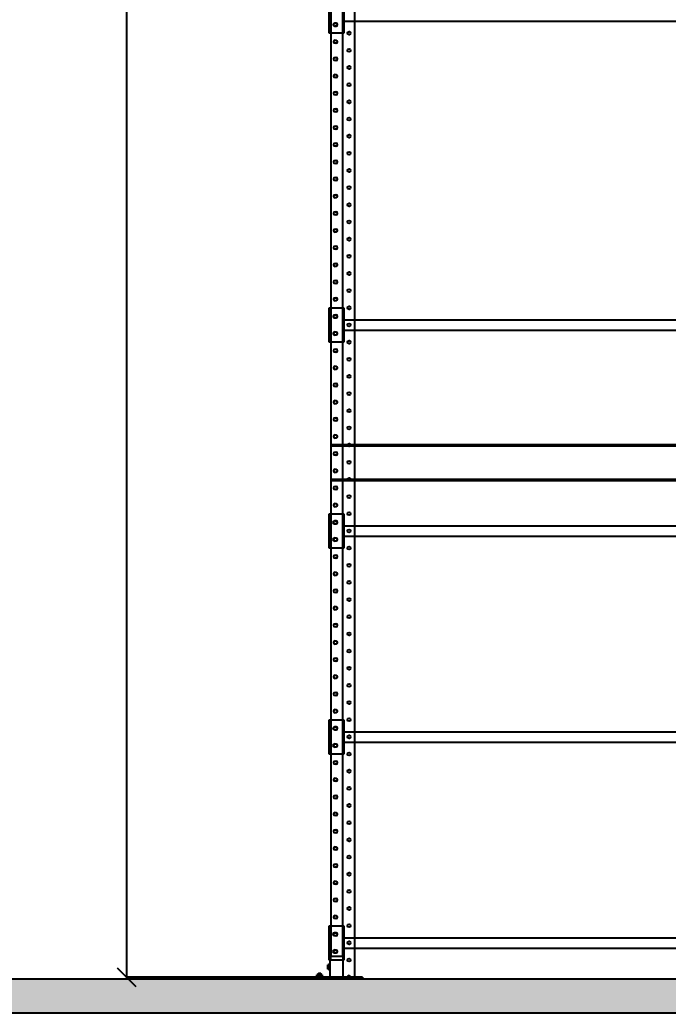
# Model space of a CAD drawing. Header units: millimetres. Extents: x 223 to 55669, y 510 to 13629.
# Drawn here: x 7672 to 9560, y 926 to 3820 of the extents above; entities that cross this region are included whole.
import ezdxf

# ---------------------------------------------------------------- set-up
doc = ezdxf.new("R2010")
doc.units = ezdxf.units.MM
doc.linetypes.add('LIN0', pattern=[0])
doc.layers.add('9.3 - LEGENDA', color=7, linetype='Continuous')
doc.layers.add('MONTANTE', color=170, linetype='LIN0', lineweight=25)
doc.styles.add('DIM', font='dim.shx')
doc.dimstyles.new('CORTES', dxfattribs={"dimscale": 1.2, "dimtxt": 90, "dimasz": 45, "dimexe": 1.25, "dimexo": 40, "dimgap": 20, "dimtad": 1, "dimdec": 0, "dimzin": 9, "dimdsep": 46, "dimtxsty": 'DIM', "dimblk": 'OBLIQUE', "dimcen": 2.5, "dimclrd": 256, "dimclre": 256, "dimclrt": 256, "dimadec": 0, "dimazin": 0, "dimtfac": 1, "dimtdec": 0, "dimtmove": 0, "dimatfit": 0, "dimldrblk": 'OBLIQUE', "dimfxl": 0.04, "dimtolj": 1, "dimtzin": 1, "dimarcsym": 0})

# ---------------------------------------------------------------- blocks, each defined once
blk = doc.blocks.new('*U348')
for points in [[(1493, 50.5), (-5858, 50.5), (-5858, 47.5), (1533, 47.5)], [(1533, -50.2), (-5858, -50.2), (-5858, -53.2), (1493, -53.2)]]:
    blk.add_lwpolyline(points)
blk = doc.blocks.new('*U347')
at = {"color": 0, "linetype": 'ByBlock', "lineweight": -2, "transparency": 16777216}
blk.add_blockref('*U348', (0, 0), dxfattribs=at)
blk = doc.blocks.new('_Oblique')
at = {"color": 0, "linetype": 'ByBlock', "lineweight": -2, "transparency": 16777216}
blk.add_line((-0.5, -0.5), (0.5, 0.5), dxfattribs=at)
blk = doc.blocks.new('*D437')
at = {"layer": '9.3 - LEGENDA', "lineweight": -2}
for p, q in [((8529.1, 11980.7), (7980.7, 11980.7)), ((7982.2, 11980.7), (7982.2, 1030.7)), ((8575.9, 1030.7), (7980.7, 1030.7))]:
    blk.add_line(p, q, dxfattribs=at)
at = {"layer": 'Defpoints', "color": 0}
for p in [(8577.1, 11980.7), (7982.2, 1030.7), (8623.9, 1030.7)]:
    blk.add_point(p, dxfattribs=at)
at = {"layer": '9.3 - LEGENDA', "lineweight": -2, "xscale": 54, "yscale": 54, "zscale": 54}
for p, rotation in [((7982.2, 11980.7), 90), ((7982.2, 1030.7), 270)]:
    blk.add_blockref('_Oblique', p, dxfattribs=dict(at, rotation=rotation))
at = {"layer": '9.3 - LEGENDA', "insert": (7904.2, 6505.7), "char_height": 108, "attachment_point": 5, "rotation": 90, "style": 'DIM'}
blk.add_mtext('\\A1;10950', dxfattribs=at)
blk = doc.blocks.new('*U161')
at = {"layer": 'MONTANTE'}
for p, q in [((-92.3, 10954.8), (-92.3, 64.7)), ((-56.7, 64.7), (-56.7, 10954.8)), ((-22.9, 10954.8), (-22.9, 4.7)), ((-79.7, 2784.3), (-76.7, 2784.3)), ((-76.7, 2775.3), (-79.7, 2775.3)), ((-79.7, 2734.3), (-76.7, 2734.3)), ((-76.7, 2725.3), (-79.7, 2725.3)), ((-79.7, 2684.3), (-76.7, 2684.3)), ((-76.7, 2675.3), (-79.7, 2675.3)), ((-79.7, 2634.3), (-76.7, 2634.3)), ((-76.7, 2625.3), (-79.7, 2625.3)), ((-79.7, 2584.3), (-76.7, 2584.3)), ((-76.7, 2575.3), (-79.7, 2575.3)), ((-79.7, 2534.3), (-76.7, 2534.3)), ((-76.7, 2525.3), (-79.7, 2525.3)), ((-79.7, 2484.3), (-76.7, 2484.3)), ((-76.7, 2475.3), (-79.7, 2475.3)), ((-79.7, 2434.3), (-76.7, 2434.3)), ((-76.7, 2425.3), (-79.7, 2425.3)), ((-79.7, 2384.3), (-76.7, 2384.3)), ((-76.7, 2375.3), (-79.7, 2375.3)), ((-79.7, 2334.3), (-76.7, 2334.3)), ((-76.7, 2325.3), (-79.7, 2325.3)), ((-79.7, 2284.3), (-76.7, 2284.3)), ((-76.7, 2275.3), (-79.7, 2275.3)), ((-79.7, 2234.3), (-76.7, 2234.3)), ((-76.7, 2225.3), (-79.7, 2225.3)), ((-79.7, 2184.3), (-76.7, 2184.3)), ((-76.7, 2175.3), (-79.7, 2175.3)), ((-79.7, 2134.3), (-76.7, 2134.3)), ((-76.7, 2125.3), (-79.7, 2125.3)), ((-79.7, 2084.3), (-76.7, 2084.3)), ((-76.7, 2075.3), (-79.7, 2075.3)), ((-79.7, 2034.3), (-76.7, 2034.3)), ((-76.7, 2025.3), (-79.7, 2025.3)), ((-79.7, 1984.3), (-76.7, 1984.3)), ((-76.7, 1975.3), (-79.7, 1975.3)), ((-79.7, 1934.3), (-76.7, 1934.3)), ((-76.7, 1925.3), (-79.7, 1925.3)), ((-79.7, 1884.3), (-76.7, 1884.3)), ((-76.7, 1875.3), (-79.7, 1875.3)), ((-79.7, 1834.3), (-76.7, 1834.3)), ((-76.7, 1825.3), (-79.7, 1825.3)), ((-79.7, 1784.3), (-76.7, 1784.3)), ((-76.7, 1775.3), (-79.7, 1775.3)), ((-79.7, 1734.3), (-76.7, 1734.3)), ((-76.7, 1725.3), (-79.7, 1725.3)), ((-79.7, 1684.3), (-76.7, 1684.3)), ((-76.7, 1675.3), (-79.7, 1675.3)), ((-79.7, 1634.3), (-76.7, 1634.3)), ((-76.7, 1625.3), (-79.7, 1625.3)), ((-79.7, 1584.3), (-76.7, 1584.3)), ((-76.7, 1575.3), (-79.7, 1575.3)), ((-79.7, 1534.3), (-76.7, 1534.3)), ((-76.7, 1525.3), (-79.7, 1525.3)), ((-79.7, 1484.3), (-76.7, 1484.3)), ((-76.7, 1475.3), (-79.7, 1475.3)), ((-79.7, 1434.3), (-76.7, 1434.3)), ((-76.7, 1425.3), (-79.7, 1425.3)), ((-79.7, 1384.3), (-76.7, 1384.3)), ((-76.7, 1375.3), (-79.7, 1375.3)), ((-79.7, 1334.3), (-76.7, 1334.3)), ((-76.7, 1325.3), (-79.7, 1325.3)), ((-79.7, 1284.3), (-76.7, 1284.3)), ((-76.7, 1275.3), (-79.7, 1275.3)), ((-79.7, 1234.3), (-76.7, 1234.3)), ((-76.7, 1225.3), (-79.7, 1225.3)), ((-79.7, 1184.3), (-76.7, 1184.3)), ((-76.7, 1175.3), (-79.7, 1175.3)), ((-79.7, 1134.3), (-76.7, 1134.3)), ((-76.7, 1125.3), (-79.7, 1125.3)), ((-79.7, 1084.3), (-76.7, 1084.3)), ((-76.7, 1075.3), (-79.7, 1075.3)), ((-79.7, 1034.3), (-76.7, 1034.3)), ((-76.7, 1025.3), (-79.7, 1025.3)), ((-79.7, 984.3), (-76.7, 984.3)), ((-76.7, 975.3), (-79.7, 975.3)), ((-79.7, 934.3), (-76.7, 934.3)), ((-76.7, 925.3), (-79.7, 925.3)), ((-79.7, 884.3), (-76.7, 884.3)), ((-76.7, 875.3), (-79.7, 875.3)), ((-79.7, 834.3), (-76.7, 834.3)), ((-76.7, 825.3), (-79.7, 825.3)), ((-79.7, 784.3), (-76.7, 784.3)), ((-76.7, 775.3), (-79.7, 775.3)), ((-79.7, 734.3), (-76.7, 734.3)), ((-76.7, 725.3), (-79.7, 725.3)), ((-79.7, 684.3), (-76.7, 684.3)), ((-76.7, 675.3), (-79.7, 675.3)), ((-79.7, 634.3), (-76.7, 634.3)), ((-76.7, 625.3), (-79.7, 625.3)), ((-79.7, 584.3), (-76.7, 584.3)), ((-76.7, 575.3), (-79.7, 575.3)), ((-79.7, 534.3), (-76.7, 534.3)), ((-76.7, 525.3), (-79.7, 525.3)), ((-79.7, 484.3), (-76.7, 484.3)), ((-76.7, 475.3), (-79.7, 475.3)), ((-79.7, 434.3), (-76.7, 434.3)), ((-76.7, 425.3), (-79.7, 425.3)), ((-79.7, 384.3), (-76.7, 384.3)), ((-76.7, 375.3), (-79.7, 375.3)), ((-79.7, 334.3), (-76.7, 334.3)), ((-76.7, 325.3), (-79.7, 325.3)), ((-79.7, 284.3), (-76.7, 284.3)), ((-76.7, 275.3), (-79.7, 275.3)), ((-79.7, 234.2), (-76.7, 234.2)), ((-76.7, 225.2), (-79.7, 225.2)), ((-79.7, 184.2), (-76.7, 184.2)), ((-76.7, 175.2), (-79.7, 175.2)), ((-79.7, 134.2), (-76.7, 134.2)), ((-76.7, 125.2), (-79.7, 125.2)), ((-56.7, 64.7), (-95, 64.7)), ((-95, 64.7), (-95, 4.7)), ((-79.7, 84.2), (-76.7, 84.2)), ((-76.7, 75.2), (-79.7, 75.2)), ((-56.7, 64.7), (-56.7, 4.7)), ((-100.4, 41.1), (-101, 37.9)), ((-101, 28.4), (-101, 41.1)), ((-96.6, 41.1), (-100.4, 41.1)), ((-96.6, 34.7), (-100.4, 34.7)), ((-96.6, 45), (-95, 45)), ((-96.6, 45), (-96.6, 24.5)), ((-145, 0), (-145, 4.7)), ((-145, 0), (-145, 4.7)), ((-145, 0), (-145, 4.7)), ((-145, 0), (-145, 4.7)), ((-145, 0), (-145, 4.7)), ((-145, 0), (-145, 4.7)), ((-145, 0), (-145, 4.7)), ((-145, 0), (-145, 4.7)), ((-145, 0), (-145, 4.7)), ((-145, 0), (-145, 4.7)), ((-145, 0), (-145, 4.7)), ((-145, 0), (-145, 4.7)), ((-145, 0), (-145, 4.7)), ((-145, 0), (-145, 4.7)), ((-145, 0), (-145, 4.7)), ((-145, 0), (-145, 4.7)), ((-145, 0), (-145, 4.7)), ((-145, 0), (-145, 4.7)), ((-145, 0), (-145, 4.7)), ((-145, 0), (-145, 4.7)), ((-145, 0), (-145, 4.7)), ((-145, 0), (-145, 4.7)), ((-145, 0), (-145, 4.7)), ((-145, 0), (-145, 4.7)), ((-145, 0), (-145, 4.7)), ((-145, 0), (-145, 4.7)), ((-145, 0), (-145, 4.7)), ((-145, 0), (-145, 4.7)), ((-145, 0), (-145, 4.7)), ((-145, 0), (-145, 4.7)), ((-145, 0), (-145, 4.7)), ((-145, 0), (-145, 4.7)), ((-145, 0), (-145, 4.7)), ((-145, 0), (-145, 4.7)), ((-145, 0), (-145, 4.7)), ((-145, 0), (-145, 4.7)), ((-145, 0), (-145, 4.7)), ((-145, 0), (-145, 4.7)), ((-145, 0), (-145, 4.7)), ((-145, 0), (-145, 4.7)), ((-145, 0), (-145, 4.7)), ((-145, 0), (-145, 4.7)), ((-145, 0), (-145, 4.7)), ((-145, 0), (-145, 4.7)), ((-145, 0), (-145, 4.7)), ((-145, 0), (-145, 4.7)), ((-145, 0), (-145, 4.7)), ((-145, 0), (-145, 4.7)), ((-145, 0), (-145, 4.7)), ((-145, 0), (-145, 4.7)), ((-145, 0), (-145, 4.7)), ((-145, 0), (-145, 4.7)), ((-145, 0), (-145, 4.7)), ((-145, 0), (-145, 4.7)), ((-145, 0), (-145, 4.7)), ((-145, 0), (-145, 4.7)), ((-145, 0), (-145, 4.7)), ((-145, 0), (-145, 4.7)), ((-145, 0), (-145, 4.7)), ((-145, 0), (-145, 4.7)), ((-145, 0), (-145, 4.7)), ((-145, 0), (-145, 4.7)), ((-145, 0), (-145, 4.7)), ((-145, 0), (-145, 4.7)), ((-145, 0), (-145, 4.7)), ((-145, 0), (-145, 4.7)), ((-145, 0), (-145, 4.7)), ((-145, 0), (-145, 4.7)), ((-145, 0), (-145, 4.7)), ((-145, 0), (-145, 4.7)), ((-145, 0), (-145, 4.7)), ((-145, 0), (-145, 4.7)), ((-145, 0), (-145, 4.7)), ((-145, 0), (-145, 4.7)), ((-145, 0), (-145, 4.7)), ((-145, 0), (-145, 4.7)), ((-145, 0), (-145, 4.7)), ((-145, 0), (-145, 4.7)), ((-145, 0), (-145, 4.7)), ((-145, 0), (-145, 4.7)), ((-145, 0), (-145, 4.7)), ((-145, 0), (-145, 4.7)), ((-145, 0), (-145, 4.7)), ((-145, 0), (-145, 4.7)), ((-145, 0), (-145, 4.7)), ((-145, 0), (-145, 4.7)), ((-145, 0), (-145, 4.7)), ((-145, 0), (-145, 4.7)), ((-145, 0), (-145, 4.7)), ((-145, 0), (-145, 4.7)), ((-145, 0), (-145, 4.7)), ((-145, 0), (-145, 4.7)), ((-145, 0), (-145, 4.7)), ((-145, 0), (-145, 4.7)), ((-145, 0), (-145, 4.7)), ((-145, 0), (-145, 4.7)), ((-145, 0), (-145, 4.7)), ((-145, 0), (-145, 4.7)), ((-145, 0), (-145, 4.7)), ((-145, 0), (-145, 4.7)), ((-145, 0), (-145, 4.7)), ((-145, 0), (-145, 4.7)), ((-145, 0), (-145, 4.7)), ((-145, 0), (-145, 4.7)), ((-145, 0), (-145, 4.7)), ((-145, 0), (-145, 4.7)), ((-145, 0), (-145, 4.7)), ((-145, 0), (-145, 4.7)), ((-145, 0), (-145, 4.7)), ((-145, 0), (-145, 4.7)), ((-145, 0), (-145, 4.7)), ((-145, 0), (-145, 4.7)), ((-145, 0), (-145, 4.7)), ((-145, 0), (-145, 4.7)), ((-145, 0), (-145, 4.7)), ((-145, 0), (-145, 4.7)), ((-145, 0), (-145, 4.7)), ((-145, 0), (-145, 4.7)), ((-145, 0), (-145, 4.7)), ((-145, 0), (-145, 4.7)), ((-145, 0), (-145, 4.7)), ((-145, 0), (-145, 4.7)), ((-145, 0), (-145, 4.7)), ((-145, 0), (-145, 4.7)), ((-145, 0), (-145, 4.7)), ((-145, 0), (-145, 4.7)), ((-145, 0), (-145, 4.7)), ((-145, 0), (-145, 4.7)), ((-145, 0), (-145, 4.7)), ((-145, 0), (-145, 4.7)), ((-145, 0), (-145, 4.7)), ((-145, 0), (-145, 4.7)), ((-145, 0), (-145, 4.7)), ((-145, 0), (-145, 4.7)), ((-145, 0), (-145, 4.7)), ((-145, 0), (-145, 4.7)), ((-145, 0), (-145, 4.7)), ((-145, 0), (-145, 4.7)), ((-145, 0), (-145, 4.7)), ((-145, 0), (-145, 4.7)), ((-145, 0), (-145, 4.7)), ((-145, 0), (-145, 4.7)), ((-145, 0), (-145, 4.7)), ((-145, 0), (-145, 4.7)), ((-145, 0), (-145, 4.7)), ((-145, 0), (-145, 4.7)), ((-145, 0), (-145, 4.7)), ((-145, 0), (-145, 4.7)), ((-145, 0), (-145, 4.7)), ((-145, 0), (-145, 4.7)), ((-145, 0), (-145, 4.7)), ((-145, 0), (-145, 4.7)), ((-145, 0), (-145, 4.7)), ((-145, 0), (-145, 4.7)), ((-145, 0), (-145, 4.7)), ((-145, 0), (-145, 4.7)), ((-145, 0), (-145, 4.7)), ((-145, 0), (-145, 4.7)), ((-145, 0), (-145, 4.7)), ((-145, 0), (-145, 4.7)), ((-145, 0), (-145, 4.7)), ((-145, 0), (-145, 4.7)), ((-145, 0), (-145, 4.7)), ((-145, 0), (-145, 4.7)), ((-145, 0), (-145, 4.7)), ((-145, 0), (-145, 4.7)), ((-145, 0), (-145, 4.7)), ((-145, 0), (-145, 4.7)), ((-145, 0), (-145, 4.7)), ((-145, 0), (-145, 4.7)), ((-145, 0), (-145, 4.7)), ((-145, 0), (-145, 4.7)), ((-145, 0), (-145, 4.7)), ((-145, 0), (-145, 4.7)), ((-145, 0), (-145, 4.7)), ((-145, 0), (-145, 4.7)), ((-145, 0), (-145, 4.7)), ((-145, 0), (-145, 4.7)), ((-145, 0), (-145, 4.7)), ((-145, 0), (-145, 4.7)), ((-145, 0), (-145, 4.7)), ((-145, 0), (-145, 4.7)), ((-145, 0), (-145, 4.7)), ((-145, 0), (-145, 4.7)), ((-145, 0), (-145, 4.7)), ((-145, 0), (-145, 4.7)), ((-145, 0), (-145, 4.7)), ((-145, 0), (-145, 4.7)), ((-145, 0), (-145, 4.7)), ((-145, 0), (-145, 4.7)), ((-145, 0), (-145, 4.7)), ((-145, 0), (-145, 4.7)), ((-145, 0), (-145, 4.7)), ((-145, 0), (-145, 4.7)), ((-145, 0), (-145, 4.7)), ((-145, 0), (-145, 4.7)), ((-145, 0), (-145, 4.7)), ((-145, 0), (-145, 4.7)), ((-145, 0), (-145, 4.7)), ((-145, 0), (-145, 4.7)), ((-145, 0), (-145, 4.7)), ((-145, 0), (-145, 4.7)), ((-145, 0), (-145, 4.7)), ((-145, 0), (-145, 4.7)), ((-145, 0), (-145, 4.7)), ((-145, 0), (-145, 4.7)), ((-145, 0), (-145, 4.7)), ((-145, 0), (-145, 4.7)), ((-145, 0), (-145, 4.7)), ((-145, 0), (-145, 4.7)), ((-145, 0), (-145, 4.7)), ((-145, 0), (-145, 4.7)), ((-145, 0), (-145, 4.7)), ((-145, 0), (-145, 4.7)), ((-145, 0), (-145, 4.7)), ((-145, 0), (-145, 4.7)), ((-145, 0), (-145, 4.7)), ((-145, 0), (-145, 4.7)), ((-145, 0), (-145, 4.7)), ((-145, 0), (-145, 4.7)), ((-145, 0), (-145, 4.7)), ((-145, 0), (-145, 4.7)), ((-145, 0), (-145, 4.7)), ((-145, 0), (-145, 4.7)), ((-145, 0), (-145, 4.7)), ((-145, 0), (-145, 4.7)), ((-145, 0), (-145, 4.7)), ((-145, 0), (-145, 4.7)), ((-145, 0), (-145, 4.7)), ((-145, 0), (-145, 4.7)), ((-145, 0), (-145, 4.7)), ((-145, 0), (-145, 4.7)), ((-145, 0), (-145, 4.7)), ((-145, 0), (-145, 4.7)), ((-145, 0), (-145, 4.7)), ((-145, 0), (-145, 4.7)), ((-145, 0), (-145, 4.7)), ((-145, 0), (-145, 4.7)), ((-145, 0), (-145, 4.7)), ((-145, 0), (-145, 4.7)), ((-145, 0), (-145, 4.7)), ((-145, 0), (-145, 4.7)), ((-145, 0), (-145, 4.7)), ((-145, 0), (-145, 4.7)), ((-145, 0), (-145, 4.7)), ((-145, 0), (-145, 4.7)), ((-145, 0), (-145, 4.7)), ((-145, 0), (-145, 4.7)), ((-145, 0), (-145, 4.7)), ((-145, 0), (-145, 4.7)), ((-145, 0), (-145, 4.7)), ((-145, 0), (-145, 4.7)), ((-145, 0), (-145, 4.7)), ((-145, 0), (-145, 4.7)), ((-145, 0), (-145, 4.7)), ((-145, 0), (-145, 4.7)), ((-145, 0), (-145, 4.7)), ((-145, 0), (-145, 4.7)), ((-145, 0), (-145, 4.7)), ((-145, 0), (-145, 4.7)), ((-145, 0), (-145, 4.7)), ((-145, 0), (-145, 4.7)), ((-145, 0), (-145, 4.7)), ((-145, 0), (-145, 4.7)), ((-145, 0), (-145, 4.7)), ((-145, 0), (-145, 4.7)), ((-145, 0), (-145, 4.7)), ((-145, 0), (-145, 4.7)), ((-145, 0), (-145, 4.7)), ((-145, 0), (-145, 4.7)), ((-145, 0), (-145, 4.7)), ((-145, 0), (-145, 4.7)), ((-145, 0), (-145, 4.7)), ((-145, 0), (-145, 4.7)), ((-145, 0), (-145, 4.7)), ((-145, 0), (-145, 4.7)), ((-145, 0), (-145, 4.7)), ((-145, 0), (-145, 4.7)), ((-145, 0), (-145, 4.7)), ((-145, 0), (-145, 4.7)), ((-145, 0), (-145, 4.7)), ((-145, 0), (-145, 4.7)), ((-145, 0), (-145, 4.7)), ((-145, 0), (-145, 4.7)), ((-145, 0), (-145, 4.7)), ((-145, 0), (-145, 4.7)), ((-145, 0), (-145, 4.7)), ((-145, 0), (-145, 4.7)), ((-145, 0), (-145, 4.7)), ((-145, 0), (-145, 4.7)), ((-145, 0), (-145, 4.7)), ((-145, 0), (-145, 4.7)), ((-145, 0), (-145, 4.7)), ((-145, 0), (-145, 4.7)), ((-145, 0), (-145, 4.7)), ((-145, 0), (-145, 4.7)), ((-145, 0), (-145, 4.7)), ((-145, 0), (-145, 4.7)), ((-145, 0), (-145, 4.7)), ((-145, 0), (-145, 4.7)), ((-145, 0), (-145, 4.7)), ((-145, 0), (-145, 4.7)), ((-145, 0), (-145, 4.7)), ((-145, 0), (-145, 4.7)), ((-145, 0), (-145, 4.7)), ((-145, 0), (-145, 4.7)), ((-145, 0), (-145, 4.7)), ((-145, 0), (-145, 4.7)), ((-145, 0), (-145, 4.7)), ((-145, 0), (-145, 4.7)), ((-145, 0), (-145, 4.7)), ((-145, 0), (-145, 4.7)), ((-145, 0), (-145, 4.7)), ((-145, 0), (-145, 4.7)), ((-145, 0), (-145, 4.7)), ((-145, 0), (-145, 4.7)), ((-145, 0), (-145, 4.7)), ((-145, 0), (-145, 4.7)), ((-145, 0), (-145, 4.7)), ((-145, 0), (-145, 4.7)), ((-145, 0), (-145, 4.7)), ((-145, 0), (-145, 4.7)), ((-145, 0), (-145, 4.7)), ((-145, 0), (-145, 4.7)), ((-145, 0), (-145, 4.7)), ((-145, 0), (-145, 4.7)), ((-145, 0), (-145, 4.7)), ((-145, 0), (-145, 4.7)), ((-145, 0), (-145, 4.7)), ((-145, 0), (-145, 4.7)), ((-145, 0), (-145, 4.7)), ((-145, 0), (-145, 4.7)), ((-145, 0), (-145, 4.7)), ((-145, 0), (-145, 4.7)), ((-145, 0), (-145, 4.7)), ((-145, 0), (-145, 4.7)), ((-145, 0), (-145, 4.7)), ((-145, 0), (-145, 4.7)), ((-145, 0), (-145, 4.7)), ((-145, 0), (-145, 4.7)), ((-145, 0), (-145, 4.7)), ((-145, 0), (-145, 4.7)), ((-145, 0), (-145, 4.7)), ((-145, 0), (-145, 4.7)), ((-145, 0), (-145, 4.7)), ((-145, 0), (-145, 4.7)), ((-145, 0), (-145, 4.7)), ((-145, 0), (-145, 4.7)), ((-145, 0), (-145, 4.7)), ((-145, 0), (-145, 4.7)), ((-145, 0), (-145, 4.7)), ((-145, 0), (-145, 4.7)), ((-145, 0), (-145, 4.7)), ((-145, 0), (-145, 4.7)), ((-145, 0), (-145, 4.7)), ((-145, 0), (-145, 4.7)), ((-145, 0), (-145, 4.7)), ((-145, 0), (-145, 4.7)), ((-145, 0), (-145, 4.7)), ((-145, 0), (-145, 4.7)), ((-145, 0), (-145, 4.7)), ((-145, 0), (-145, 4.7)), ((-145, 0), (-145, 4.7)), ((-145, 0), (-145, 4.7)), ((-145, 0), (-145, 4.7)), ((-145, 0), (-145, 4.7)), ((-145, 0), (-145, 4.7)), ((-145, 0), (-145, 4.7)), ((-145, 0), (-145, 4.7)), ((-145, 0), (-145, 4.7)), ((-145, 0), (-145, 4.7)), ((-145, 0), (-145, 4.7)), ((-145, 0), (-145, 4.7)), ((-145, 0), (-145, 4.7)), ((-145, 0), (-145, 4.7)), ((-145, 0), (-145, 4.7)), ((-145, 0), (-145, 4.7)), ((-145, 0), (-145, 4.7)), ((-145, 0), (-145, 4.7)), ((-145, 0), (-145, 4.7)), ((-145, 0), (-145, 4.7)), ((-145, 0), (-145, 4.7)), ((-145, 0), (-145, 4.7)), ((-145, 0), (-145, 4.7)), ((-145, 0), (-145, 4.7)), ((-145, 0), (-145, 4.7)), ((-145, 0), (-145, 4.7)), ((-145, 0), (-145, 4.7)), ((-145, 0), (-145, 4.7)), ((-145, 0), (-145, 4.7)), ((-145, 4.7), (-145, 0)), ((0, 4.7), (-145, 4.7)), ((-135.4, 4.7), (-135.4, 6.3)), ((-114.6, 6.3), (-135.4, 6.3)), ((-133, 11.3), (-130.1, 11.9)), ((-131.9, 11.9), (-133, 11.3)), ((-133, 6.8), (-133, 11.3)), ((-132.1, 6.3), (-133, 6.8)), ((-133, 6.8), (-130.1, 6.3)), ((-118.1, 11.9), (-131.9, 11.9)), ((-130.1, 11.9), (-127.2, 11.3)), ((-130.1, 6.3), (-127.2, 6.8)), ((-129.8, 14.3), (-128.4, 15.4)), ((-129.8, 14.3), (-120.2, 14.3)), ((-129.8, 14.3), (-129.8, 11.9)), ((-121.6, 15.4), (-128.4, 15.4)), ((-127.2, 11.3), (-123.2, 11.9)), ((-127.2, 6.8), (-127.2, 11.3)), ((-127.2, 6.8), (-123.2, 6.3)), ((-123.2, 11.9), (-119.2, 11.3)), ((-123.2, 6.3), (-119.2, 6.8)), ((-121.6, 15.4), (-120.2, 14.3)), ((-120.2, 14.3), (-120.2, 11.9)), ((-119.2, 11.3), (-118.1, 11.9)), ((-119.2, 11.3), (-119.2, 6.8)), ((-119.2, 6.8), (-118.1, 6.3)), ((-118.1, 11.9), (-117, 11.3)), ((-117, 6.8), (-117.9, 6.3)), ((-117, 11.3), (-117, 6.8)), ((-114.6, 6.3), (-114.6, 4.7)), ((-100.4, 28.4), (-101, 28.4)), ((-96.6, 28.4), (-100.4, 28.4)), ((-95, 24.5), (-96.6, 24.5)), ((0, 4.7), (0, 0)), ((0, 4.7), (0, 0)), ((0, 4.7), (0, 0)), ((0, 4.7), (0, 0)), ((0, 4.7), (0, 0)), ((0, 4.7), (0, 0)), ((0, 4.7), (0, 0)), ((0, 4.7), (0, 0)), ((0, 4.7), (0, 0)), ((0, 4.7), (0, 0)), ((0, 4.7), (0, 0)), ((0, 4.7), (0, 0)), ((0, 4.7), (0, 0)), ((0, 4.7), (0, 0)), ((0, 4.7), (0, 0)), ((0, 4.7), (0, 0)), ((0, 4.7), (0, 0)), ((0, 4.7), (0, 0)), ((0, 4.7), (0, 0)), ((0, 4.7), (0, 0)), ((0, 4.7), (0, 0)), ((0, 4.7), (0, 0)), ((0, 4.7), (0, 0)), ((0, 4.7), (0, 0)), ((0, 4.7), (0, 0)), ((0, 4.7), (0, 0)), ((0, 4.7), (0, 0)), ((0, 4.7), (0, 0)), ((0, 4.7), (0, 0)), ((0, 4.7), (0, 0)), ((0, 4.7), (0, 0)), ((0, 4.7), (0, 0)), ((0, 4.7), (0, 0)), ((0, 4.7), (0, 0)), ((0, 4.7), (0, 0)), ((0, 4.7), (0, 0)), ((0, 4.7), (0, 0)), ((0, 4.7), (0, 0)), ((0, 4.7), (0, 0)), ((0, 4.7), (0, 0)), ((0, 4.7), (0, 0)), ((0, 4.7), (0, 0)), ((0, 4.7), (0, 0)), ((0, 4.7), (0, 0)), ((0, 4.7), (0, 0)), ((0, 4.7), (0, 0)), ((0, 4.7), (0, 0)), ((0, 4.7), (0, 0)), ((0, 4.7), (0, 0)), ((0, 4.7), (0, 0)), ((0, 4.7), (0, 0)), ((0, 4.7), (0, 0)), ((0, 4.7), (0, 0)), ((0, 4.7), (0, 0)), ((0, 4.7), (0, 0)), ((0, 4.7), (0, 0)), ((0, 4.7), (0, 0)), ((0, 4.7), (0, 0)), ((0, 4.7), (0, 0)), ((0, 4.7), (0, 0)), ((0, 4.7), (0, 0)), ((0, 4.7), (0, 0)), ((0, 4.7), (0, 0)), ((0, 4.7), (0, 0)), ((0, 4.7), (0, 0)), ((0, 4.7), (0, 0)), ((0, 4.7), (0, 0)), ((0, 4.7), (0, 0)), ((0, 4.7), (0, 0)), ((0, 4.7), (0, 0)), ((0, 4.7), (0, 0)), ((0, 4.7), (0, 0)), ((0, 4.7), (0, 0)), ((0, 4.7), (0, 0)), ((0, 4.7), (0, 0)), ((0, 4.7), (0, 0)), ((0, 4.7), (0, 0)), ((0, 4.7), (0, 0)), ((0, 4.7), (0, 0)), ((0, 4.7), (0, 0)), ((0, 4.7), (0, 0)), ((0, 4.7), (0, 0)), ((0, 4.7), (0, 0)), ((0, 4.7), (0, 0)), ((0, 4.7), (0, 0)), ((0, 4.7), (0, 0)), ((0, 4.7), (0, 0)), ((0, 4.7), (0, 0)), ((0, 4.7), (0, 0)), ((0, 4.7), (0, 0)), ((0, 4.7), (0, 0)), ((0, 4.7), (0, 0)), ((0, 4.7), (0, 0)), ((0, 4.7), (0, 0)), ((0, 4.7), (0, 0)), ((0, 4.7), (0, 0)), ((0, 4.7), (0, 0)), ((0, 4.7), (0, 0)), ((0, 4.7), (0, 0)), ((0, 4.7), (0, 0)), ((0, 4.7), (0, 0)), ((0, 4.7), (0, 0)), ((0, 4.7), (0, 0)), ((0, 4.7), (0, 0)), ((0, 4.7), (0, 0)), ((0, 4.7), (0, 0)), ((0, 4.7), (0, 0)), ((0, 4.7), (0, 0)), ((0, 4.7), (0, 0)), ((0, 4.7), (0, 0)), ((0, 4.7), (0, 0)), ((0, 4.7), (0, 0)), ((0, 4.7), (0, 0)), ((0, 4.7), (0, 0)), ((0, 4.7), (0, 0)), ((0, 4.7), (0, 0)), ((0, 4.7), (0, 0)), ((0, 4.7), (0, 0)), ((0, 4.7), (0, 0)), ((0, 4.7), (0, 0)), ((0, 4.7), (0, 0)), ((0, 4.7), (0, 0)), ((0, 4.7), (0, 0)), ((0, 4.7), (0, 0)), ((0, 4.7), (0, 0)), ((0, 4.7), (0, 0)), ((0, 4.7), (0, 0)), ((0, 4.7), (0, 0)), ((0, 4.7), (0, 0)), ((0, 4.7), (0, 0)), ((0, 4.7), (0, 0)), ((0, 4.7), (0, 0)), ((0, 4.7), (0, 0)), ((0, 4.7), (0, 0)), ((0, 4.7), (0, 0)), ((0, 4.7), (0, 0)), ((0, 4.7), (0, 0)), ((0, 4.7), (0, 0)), ((0, 4.7), (0, 0)), ((0, 4.7), (0, 0)), ((0, 4.7), (0, 0)), ((0, 4.7), (0, 0)), ((0, 4.7), (0, 0)), ((0, 4.7), (0, 0)), ((0, 4.7), (0, 0)), ((0, 4.7), (0, 0)), ((0, 4.7), (0, 0)), ((0, 4.7), (0, 0)), ((0, 4.7), (0, 0)), ((0, 4.7), (0, 0)), ((0, 4.7), (0, 0)), ((0, 4.7), (0, 0)), ((0, 4.7), (0, 0)), ((0, 4.7), (0, 0)), ((0, 4.7), (0, 0)), ((0, 4.7), (0, 0)), ((0, 4.7), (0, 0)), ((0, 4.7), (0, 0)), ((0, 4.7), (0, 0)), ((0, 4.7), (0, 0)), ((0, 4.7), (0, 0)), ((0, 4.7), (0, 0)), ((0, 4.7), (0, 0)), ((0, 4.7), (0, 0)), ((0, 4.7), (0, 0)), ((0, 4.7), (0, 0)), ((0, 4.7), (0, 0)), ((0, 4.7), (0, 0)), ((0, 4.7), (0, 0)), ((0, 4.7), (0, 0)), ((0, 4.7), (0, 0)), ((0, 4.7), (0, 0)), ((0, 4.7), (0, 0)), ((0, 4.7), (0, 0)), ((0, 4.7), (0, 0)), ((0, 4.7), (0, 0)), ((0, 4.7), (0, 0)), ((0, 4.7), (0, 0)), ((0, 4.7), (0, 0)), ((0, 4.7), (0, 0)), ((0, 4.7), (0, 0)), ((0, 4.7), (0, 0)), ((0, 4.7), (0, 0)), ((0, 4.7), (0, 0)), ((0, 4.7), (0, 0)), ((0, 4.7), (0, 0)), ((0, 4.7), (0, 0)), ((0, 4.7), (0, 0)), ((0, 4.7), (0, 0)), ((0, 4.7), (0, 0)), ((0, 4.7), (0, 0)), ((0, 4.7), (0, 0)), ((0, 4.7), (0, 0)), ((0, 4.7), (0, 0)), ((0, 4.7), (0, 0)), ((0, 4.7), (0, 0)), ((0, 4.7), (0, 0)), ((0, 4.7), (0, 0)), ((0, 4.7), (0, 0)), ((0, 4.7), (0, 0)), ((0, 4.7), (0, 0)), ((0, 4.7), (0, 0)), ((0, 4.7), (0, 0)), ((0, 4.7), (0, 0)), ((0, 4.7), (0, 0)), ((0, 4.7), (0, 0)), ((0, 4.7), (0, 0)), ((0, 4.7), (0, 0)), ((0, 4.7), (0, 0)), ((0, 4.7), (0, 0)), ((0, 4.7), (0, 0)), ((0, 4.7), (0, 0)), ((0, 4.7), (0, 0)), ((0, 4.7), (0, 0)), ((0, 4.7), (0, 0)), ((0, 4.7), (0, 0)), ((0, 4.7), (0, 0)), ((0, 4.7), (0, 0)), ((0, 4.7), (0, 0)), ((0, 4.7), (0, 0)), ((0, 4.7), (0, 0)), ((0, 4.7), (0, 0)), ((0, 4.7), (0, 0)), ((0, 4.7), (0, 0)), ((0, 4.7), (0, 0)), ((0, 4.7), (0, 0)), ((0, 4.7), (0, 0)), ((0, 4.7), (0, 0)), ((0, 4.7), (0, 0)), ((0, 4.7), (0, 0)), ((0, 4.7), (0, 0)), ((0, 4.7), (0, 0)), ((0, 4.7), (0, 0)), ((0, 4.7), (0, 0)), ((0, 4.7), (0, 0)), ((0, 4.7), (0, 0)), ((0, 4.7), (0, 0)), ((0, 4.7), (0, 0)), ((0, 4.7), (0, 0)), ((0, 4.7), (0, 0)), ((0, 4.7), (0, 0)), ((0, 4.7), (0, 0)), ((0, 4.7), (0, 0)), ((0, 4.7), (0, 0)), ((0, 4.7), (0, 0)), ((0, 4.7), (0, 0)), ((0, 4.7), (0, 0)), ((0, 4.7), (0, 0)), ((0, 4.7), (0, 0)), ((0, 4.7), (0, 0)), ((0, 4.7), (0, 0)), ((0, 4.7), (0, 0)), ((0, 4.7), (0, 0)), ((0, 4.7), (0, 0)), ((0, 4.7), (0, 0)), ((0, 4.7), (0, 0)), ((0, 4.7), (0, 0)), ((0, 4.7), (0, 0)), ((0, 4.7), (0, 0)), ((0, 4.7), (0, 0)), ((0, 4.7), (0, 0)), ((0, 4.7), (0, 0)), ((0, 4.7), (0, 0)), ((0, 4.7), (0, 0)), ((0, 4.7), (0, 0)), ((0, 4.7), (0, 0)), ((0, 4.7), (0, 0)), ((0, 4.7), (0, 0)), ((0, 4.7), (0, 0)), ((0, 4.7), (0, 0)), ((0, 4.7), (0, 0)), ((0, 4.7), (0, 0)), ((0, 4.7), (0, 0)), ((0, 4.7), (0, 0)), ((0, 4.7), (0, 0)), ((0, 4.7), (0, 0)), ((0, 4.7), (0, 0)), ((0, 4.7), (0, 0)), ((0, 4.7), (0, 0)), ((0, 4.7), (0, 0)), ((0, 4.7), (0, 0)), ((0, 4.7), (0, 0)), ((0, 4.7), (0, 0)), ((0, 4.7), (0, 0)), ((0, 4.7), (0, 0)), ((0, 4.7), (0, 0)), ((0, 4.7), (0, 0)), ((0, 4.7), (0, 0)), ((0, 4.7), (0, 0)), ((0, 4.7), (0, 0)), ((0, 4.7), (0, 0)), ((0, 4.7), (0, 0)), ((0, 4.7), (0, 0)), ((0, 4.7), (0, 0)), ((0, 4.7), (0, 0)), ((0, 4.7), (0, 0)), ((0, 4.7), (0, 0)), ((0, 4.7), (0, 0)), ((0, 4.7), (0, 0)), ((0, 4.7), (0, 0)), ((0, 4.7), (0, 0)), ((0, 4.7), (0, 0)), ((0, 4.7), (0, 0)), ((0, 4.7), (0, 0)), ((0, 4.7), (0, 0)), ((0, 4.7), (0, 0)), ((0, 4.7), (0, 0)), ((0, 4.7), (0, 0)), ((0, 4.7), (0, 0)), ((0, 4.7), (0, 0)), ((0, 4.7), (0, 0)), ((0, 4.7), (0, 0)), ((0, 4.7), (0, 0)), ((0, 4.7), (0, 0)), ((0, 4.7), (0, 0)), ((0, 4.7), (0, 0)), ((0, 4.7), (0, 0)), ((0, 4.7), (0, 0)), ((0, 4.7), (0, 0)), ((0, 4.7), (0, 0)), ((0, 4.7), (0, 0)), ((0, 4.7), (0, 0)), ((0, 4.7), (0, 0)), ((0, 4.7), (0, 0)), ((0, 4.7), (0, 0)), ((0, 4.7), (0, 0)), ((0, 4.7), (0, 0)), ((0, 4.7), (0, 0)), ((0, 4.7), (0, 0)), ((0, 4.7), (0, 0)), ((0, 4.7), (0, 0)), ((0, 4.7), (0, 0)), ((0, 4.7), (0, 0)), ((0, 4.7), (0, 0)), ((0, 4.7), (0, 0)), ((0, 4.7), (0, 0)), ((0, 4.7), (0, 0)), ((0, 4.7), (0, 0)), ((0, 4.7), (0, 0)), ((0, 4.7), (0, 0)), ((0, 4.7), (0, 0)), ((0, 4.7), (0, 0)), ((0, 4.7), (0, 0)), ((0, 4.7), (0, 0)), ((0, 4.7), (0, 0)), ((0, 4.7), (0, 0)), ((0, 4.7), (0, 0)), ((0, 4.7), (0, 0)), ((0, 4.7), (0, 0)), ((0, 4.7), (0, 0)), ((0, 4.7), (0, 0)), ((0, 4.7), (0, 0)), ((0, 4.7), (0, 0)), ((0, 4.7), (0, 0)), ((0, 4.7), (0, 0)), ((0, 4.7), (0, 0)), ((0, 4.7), (0, 0)), ((0, 4.7), (0, 0)), ((0, 4.7), (0, 0)), ((0, 4.7), (0, 0)), ((0, 4.7), (0, 0)), ((0, 4.7), (0, 0)), ((0, 4.7), (0, 0)), ((0, 4.7), (0, 0)), ((0, 4.7), (0, 0)), ((0, 4.7), (0, 0)), ((0, 4.7), (0, 0)), ((0, 4.7), (0, 0)), ((0, 4.7), (0, 0)), ((0, 4.7), (0, 0)), ((0, 4.7), (0, 0)), ((0, 4.7), (0, 0)), ((0, 4.7), (0, 0)), ((0, 4.7), (0, 0)), ((0, 4.7), (0, 0)), ((0, 4.7), (0, 0)), ((0, 4.7), (0, 0)), ((0, 4.7), (0, 0)), ((0, 4.7), (0, 0)), ((0, 4.7), (0, 0)), ((0, 4.7), (0, 0)), ((0, 4.7), (0, 0)), ((0, 4.7), (0, 0)), ((0, 4.7), (0, 0)), ((0, 4.7), (0, 0)), ((0, 4.7), (0, 0)), ((0, 4.7), (0, 0)), ((0, 4.7), (0, 0)), ((0, 4.7), (0, 0)), ((0, 4.7), (0, 0)), ((0, 0), (0, 4.7)), ((-145, 0), (0, 0))]:
    blk.add_line(p, q, dxfattribs=at)
at = {"layer": 'MONTANTE', "linetype": 'Continuous'}
for p, q in [((-145, 1.1), (-141.3, 4.7)), ((-141.6, 0), (-136.8, 4.7)), ((-137.1, 0), (-132.4, 4.7)), ((-132.6, 0), (-127.9, 4.7)), ((-128.1, 0), (-123.4, 4.7)), ((-123.6, 0), (-118.9, 4.7)), ((-119.1, 0), (-114.4, 4.7)), ((-114.7, 0), (-109.9, 4.7)), ((-110.2, 0), (-105.4, 4.7)), ((-105.7, 0), (-100.9, 4.7)), ((-101.2, 0), (-96.4, 4.7)), ((-96.7, 0), (-91.9, 4.7)), ((-92.2, 0), (-87.5, 4.7)), ((-87.7, 0), (-83, 4.7)), ((-83.2, 0), (-78.5, 4.7)), ((-78.7, 0), (-74, 4.7)), ((-74.2, 0), (-69.5, 4.7)), ((-69.8, 0), (-65, 4.7)), ((-65.3, 0), (-60.5, 4.7)), ((-60.8, 0), (-56, 4.7)), ((-56.3, 0), (-51.5, 4.7)), ((-51.8, 0), (-47, 4.7)), ((-47.3, 0), (-42.5, 4.7)), ((-42.8, 0), (-38.1, 4.7)), ((-38.3, 0), (-33.6, 4.7)), ((-33.8, 0), (-29.1, 4.7)), ((-29.3, 0), (-24.6, 4.7)), ((-24.8, 0), (-20.1, 4.7)), ((-20.4, 0), (-15.6, 4.7)), ((-15.9, 0), (-11.1, 4.7)), ((-11.4, 0), (-6.6, 4.7)), ((-6.9, 0), (-2.1, 4.7)), ((-2.4, 0), (0, 2.4))]:
    blk.add_line(p, q, dxfattribs=at)
at = {"layer": 'MONTANTE'}
for centre in [(-39, 2754.8), (-39, 2704.8), (-39, 2654.8), (-39, 2604.8), (-39, 2554.8), (-39, 2504.8), (-39, 2454.8), (-39, 2404.8), (-39, 2354.8), (-39, 2304.8), (-39, 2254.8), (-39, 2204.8), (-39, 2154.8), (-39, 2104.8), (-39, 2054.8), (-39, 2004.8), (-39, 1954.8), (-39, 1904.8), (-39, 1854.8), (-39, 1804.8), (-39, 1754.8), (-39, 1704.8), (-39, 1654.8), (-39, 1604.8), (-39, 1554.8), (-39, 1504.8), (-39, 1454.8), (-39, 1404.8), (-39, 1354.8), (-39, 1304.8), (-39, 1254.8), (-39, 1204.8), (-39, 1154.8), (-39, 1104.8), (-39, 1054.8), (-39, 1004.8), (-39, 954.8), (-39, 904.8), (-39, 854.8), (-39, 804.8), (-39, 754.8), (-39, 704.8), (-39, 654.8), (-39, 604.8), (-39, 554.8), (-39, 504.8), (-39, 454.8), (-39, 404.8), (-39, 354.8), (-39, 304.8), (-39, 254.8), (-39, 204.8), (-39, 154.7), (-39, 104.7), (-39, 54.7)]:
    blk.add_circle(centre, 4.5, dxfattribs=at)
for centre, start, end in [((-79.7, 2779.8), 90, 270), ((-76.7, 2779.8), 270, 90), ((-79.7, 2729.8), 90, 270), ((-76.7, 2729.8), 270, 90), ((-79.7, 2679.8), 90, 270), ((-76.7, 2679.8), 270, 90), ((-79.7, 2629.8), 90, 270), ((-76.7, 2629.8), 270, 90), ((-79.7, 2579.8), 90, 270), ((-76.7, 2579.8), 270, 90), ((-79.7, 2529.8), 90, 270), ((-76.7, 2529.8), 270, 90), ((-79.7, 2479.8), 90, 270), ((-76.7, 2479.8), 270, 90), ((-79.7, 2429.8), 90, 270), ((-76.7, 2429.8), 270, 90), ((-79.7, 2379.8), 90, 270), ((-76.7, 2379.8), 270, 90), ((-79.7, 2329.8), 90, 270), ((-76.7, 2329.8), 270, 90), ((-79.7, 2279.8), 90, 270), ((-76.7, 2279.8), 270, 90), ((-79.7, 2229.8), 90, 270), ((-76.7, 2229.8), 270, 90), ((-79.7, 2179.8), 90, 270), ((-76.7, 2179.8), 270, 90), ((-79.7, 2129.8), 90, 270), ((-76.7, 2129.8), 270, 90), ((-79.7, 2079.8), 90, 270), ((-76.7, 2079.8), 270, 90), ((-79.7, 2029.8), 90, 270), ((-76.7, 2029.8), 270, 90), ((-79.7, 1979.8), 90, 270), ((-76.7, 1979.8), 270, 90), ((-79.7, 1929.8), 90, 270), ((-76.7, 1929.8), 270, 90), ((-79.7, 1879.8), 90, 270), ((-76.7, 1879.8), 270, 90), ((-79.7, 1829.8), 90, 270), ((-76.7, 1829.8), 270, 90), ((-79.7, 1779.8), 90, 270), ((-76.7, 1779.8), 270, 90), ((-79.7, 1729.8), 90, 270), ((-76.7, 1729.8), 270, 90), ((-79.7, 1679.8), 90, 270), ((-76.7, 1679.8), 270, 90), ((-79.7, 1629.8), 90, 270), ((-76.7, 1629.8), 270, 90), ((-79.7, 1579.8), 90, 270), ((-76.7, 1579.8), 270, 90), ((-79.7, 1529.8), 90, 270), ((-76.7, 1529.8), 270, 90), ((-79.7, 1479.8), 90, 270), ((-76.7, 1479.8), 270, 90), ((-79.7, 1429.8), 90, 270), ((-76.7, 1429.8), 270, 90), ((-79.7, 1379.8), 90, 270), ((-76.7, 1379.8), 270, 90), ((-79.7, 1329.8), 90, 270), ((-76.7, 1329.8), 270, 90), ((-79.7, 1279.8), 90, 270), ((-76.7, 1279.8), 270, 90), ((-79.7, 1229.8), 90, 270), ((-76.7, 1229.8), 270, 90), ((-79.7, 1179.8), 90, 270), ((-76.7, 1179.8), 270, 90), ((-79.7, 1129.8), 90, 270), ((-76.7, 1129.8), 270, 90), ((-79.7, 1079.8), 90, 270), ((-76.7, 1079.8), 270, 90), ((-79.7, 1029.8), 90, 270), ((-76.7, 1029.8), 270, 90), ((-79.7, 979.8), 90, 270), ((-76.7, 979.8), 270, 90), ((-79.7, 929.8), 90, 270), ((-76.7, 929.8), 270, 90), ((-79.7, 879.8), 90, 270), ((-76.7, 879.8), 270, 90), ((-79.7, 829.8), 90, 270), ((-76.7, 829.8), 270, 90), ((-79.7, 779.8), 90, 270), ((-76.7, 779.8), 270, 90), ((-79.7, 729.8), 90, 270), ((-76.7, 729.8), 270, 90), ((-79.7, 679.8), 90, 270), ((-76.7, 679.8), 270, 90), ((-79.7, 629.8), 90, 270), ((-76.7, 629.8), 270, 90), ((-79.7, 579.8), 90, 270), ((-76.7, 579.8), 270, 90), ((-79.7, 529.8), 90, 270), ((-76.7, 529.8), 270, 90), ((-79.7, 479.8), 90, 270), ((-76.7, 479.8), 270, 90), ((-79.7, 429.8), 90, 270), ((-76.7, 429.8), 270, 90), ((-79.7, 379.8), 90, 270), ((-76.7, 379.8), 270, 90), ((-79.7, 329.8), 90, 270), ((-76.7, 329.8), 270, 90), ((-79.7, 279.8), 90, 270), ((-76.7, 279.8), 270, 90), ((-79.7, 229.8), 90, 270), ((-76.7, 229.8), 270, 90), ((-79.7, 179.7), 90, 270), ((-76.7, 179.7), 270, 90), ((-79.7, 129.7), 90, 270), ((-76.7, 129.7), 270, 90), ((-79.7, 79.7), 90, 270), ((-76.7, 79.7), 270, 90), ((-39, 4.7), 0, 180)]:
    blk.add_arc(centre, 4.5, start, end, dxfattribs=at)
for points, knots in [([(-101, 41.1), (-101, 41.1), (-101, 41.1), (-100.7, 41.1), (-100.4, 41.1)], [0, 0, 0, 0, 0.0702136, 1, 1, 1, 1]), ([(-101, 37.9), (-101, 37.8), (-101, 36.8), (-100.7, 35.7), (-100.4, 34.7)], [0, 0, 0, 0, 0.070214, 1, 1, 1, 1]), ([(-100.4, 34.7), (-100.6, 33.9), (-100.9, 32.9), (-101, 31.8), (-101, 31.6)], [0, 0, 0, 0, 0.7681507, 1, 1, 1, 1]), ([(-101, 31.6), (-100.9, 30.7), (-100.8, 29.7), (-100.5, 28.6), (-100.4, 28.4)], [0, 0, 0, 0, 0.788999, 1, 1, 1, 1])]:
    blk.add_open_spline(points, degree=3, knots=knots, dxfattribs=at)
blk = doc.blocks.new('Bloco Suporte Travessa Hor.')
at = {"layer": 'MONTANTE', "color": 0}
for p, q in [((-22.1, 25), (19.9, 25)), ((-22.1, -75), (-22.1, 25)), ((15.6, 25), (15.6, -75)), ((19.9, 25), (19.9, -75)), ((19.9, -75), (-22.1, -75))]:
    blk.add_line(p, q, dxfattribs=at)
at = {"layer": 'MONTANTE', "color": 0, "linetype": 'Continuous', "lineweight": 25}
for p, q in [((5, 4), (0, 4)), ((0, -4), (5, -4)), ((5, -46), (0, -46)), ((0, -54), (5, -54))]:
    blk.add_line(p, q, dxfattribs=at)
for centre, start, end in [((0, 0), 90, 270), ((5, 0), 270, 90), ((0, -50), 90, 270), ((5, -50), 270, 90)]:
    blk.add_arc(centre, 4, start, end, dxfattribs=at)
blk = doc.blocks.new('*U165')
at = {"layer": 'MONTANTE'}
for p, q in [((-22.1, -10), (-1246, -10)), ((-22.1, -10), (-1246, -10)), ((-22.1, -40), (-1246, -40)), ((-22.1, -40), (-1246, -40))]:
    blk.add_line(p, q, dxfattribs=at)
blk.add_lwpolyline([(-1259, -31.7), (-1254.8, -25.7), (-1257.9, -19), (-1265.2, -18.3), (-1269.4, -24.3), (-1266.3, -31)], close=True, dxfattribs=at)
blk.add_blockref('Bloco Suporte Travessa Hor.', (0, 0), dxfattribs=at)
blk.add_blockref('Bloco Suporte Travessa Hor.', (0, 0), dxfattribs=at)
blk = doc.blocks.new('*U350')
at = {"rotation": 180}
blk.add_blockref('*U165', (-606.7, -50), dxfattribs=at)
blk = doc.blocks.new('*U349')
at = {"color": 0, "linetype": 'ByBlock', "lineweight": -2, "transparency": 16777216}
for p in [(0, 900), (0, 0)]:
    blk.add_blockref('*U350', p, dxfattribs=at)
blk = doc.blocks.new('*U180')
at = {"layer": 'MONTANTE'}
for p, q in [((-22.1, -10), (-1246, -10)), ((-22.1, -10), (-1246, -10)), ((-22.1, -40), (-1246, -40)), ((-22.1, -40), (-1246, -40))]:
    blk.add_line(p, q, dxfattribs=at)
blk.add_lwpolyline([(-1259, -31.7), (-1254.8, -25.7), (-1257.9, -19), (-1265.2, -18.3), (-1269.4, -24.3), (-1266.3, -31)], close=True, dxfattribs=at)
blk.add_blockref('Bloco Suporte Travessa Hor.', (0, 0), dxfattribs=at)
blk.add_blockref('Bloco Suporte Travessa Hor.', (0, 0), dxfattribs=at)
blk = doc.blocks.new('*U352')
at = {"rotation": 180}
blk.add_blockref('*U180', (-624.8, -25), dxfattribs=at)
blk = doc.blocks.new('*U351')
at = {"color": 0, "linetype": 'ByBlock', "lineweight": -2, "transparency": 16777216}
for p in [(0, 1200), (0, 600), (0, 0)]:
    blk.add_blockref('*U352', p, dxfattribs=at)

msp = doc.modelspace()

# ---------------------------------------------------------------- hatches: boundary and pattern name
at = {"transparency": 33554687}
h = msp.add_hatch(dxfattribs=at)
h.set_pattern_fill('AR-CONC', color=256, scale=1.1)
h.set_pattern_definition([(50, (33245.24, -12060.9), (200.4031, -17.533), [20.955, -230.505]), (355, (33245.24, -12060.9), (-38.7678, 210.1625), [16.764, -184.4046]), (100.45144, (33261.94, -12062.37), (161.6354, 192.6295), [17.809, -195.8993]), (46.1842, (33245.24, -12005.02), (298.187, -46.2466), [31.4325, -345.7575]), (96.6356, (33270.1, -12008.88), (261.1445, 272.1687), [26.7135, -293.8492]), (351.1842, (33245.24, -12005.02), (261.1445, 272.1687), [25.146, -276.6057]), (21, (33273.18, -12019), (166.7758, -112.4917), [20.955, -230.505]), (326, (33273.18, -12019), (67.9822, 202.6068), [16.764, -184.404]), (71.45144, (33287.08, -12028.37), (234.7581, 90.115), [17.809, -195.8989]), (37.5, (33245.24, -12060.904), (3.39746, 93.01054), [0, -182.1688, 0, -187.198, 0, -185.1025]), (7.5, (33245.24, -12060.9), (73.50163, 110.19863), [0, -106.7308, 0, -177.9778, 0, -70.5485]), (327.5, (33182.93, -12060.904), (149.14965, -6.30162), [0, -69.85, 0, -217.932, 0, -289.179]), (317.5, (33154.99, -12060.9), (162.9421, 27.96914), [0, -90.805, 0, -144.7292, 0, -205.359])])
h.paths.add_polyline_path([(223, 926), (55669.3, 926), (55669.3, 1026), (223, 1026), (223, 926)], is_closed=False)

# ---------------------------------------------------------------- linework, layer by layer
msp.add_lwpolyline([(223, 1026), (55669.3, 1026), (55669.3, 926), (223, 926)], close=True)

# ---------------------------------------------------------------- block references
for name, p in [('*U161', (8669.5, 1026)), ('*U349', (9199.5, 2955.7)), ('*U347', (14435.1, 2530.9)), ('*U351', (9217.5, 1130.7))]:
    msp.add_blockref(name, p)

# ---------------------------------------------------------------- dimensions: what is measured, and where the dimension line sits
at = {"layer": '9.3 - LEGENDA'}
dim = msp.add_linear_dim(base=(7982.2, 1030.7), p1=(8577.1, 11980.7), p2=(8623.9, 1030.7), angle=90, dimstyle='CORTES', dxfattribs=at)
dim.commit()
dim.dimension.update_dxf_attribs({"geometry": '*D437', "text_midpoint": (7904.2, 6505.7)})

doc.saveas('drawing.dxf')
